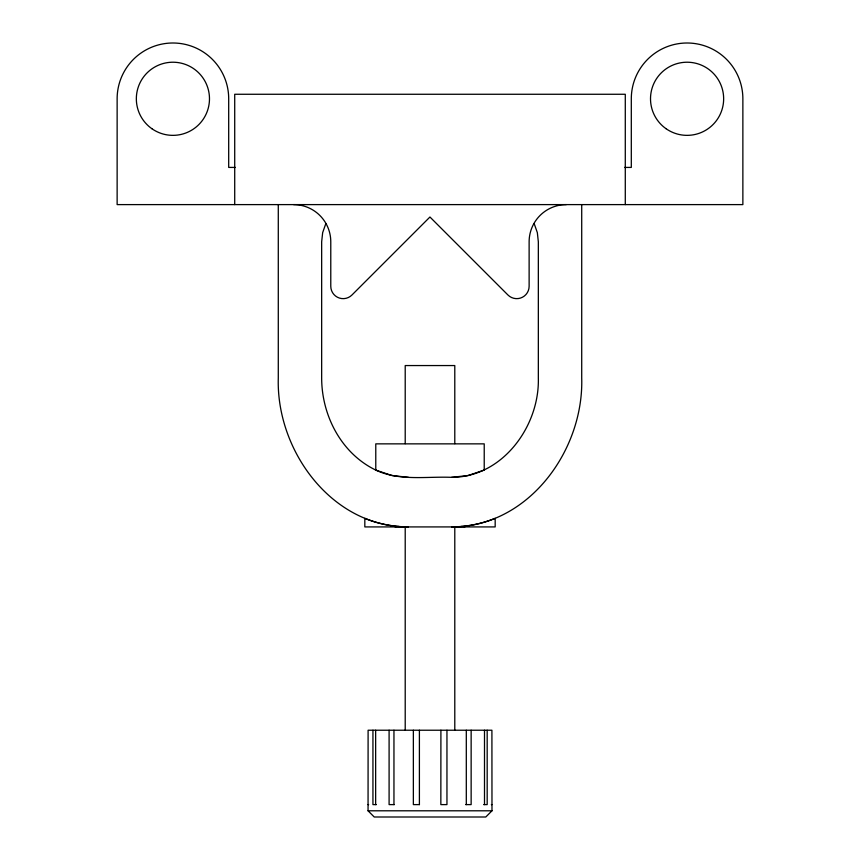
<?xml version="1.0" encoding="UTF-8"?>
<svg xmlns="http://www.w3.org/2000/svg" width="860" height="860" viewBox="0 0 860 860"><rect width="100%" height="100%" fill="white"/><g stroke="black" fill="none" stroke-linecap="round" stroke-linejoin="round"><path stroke-width="1.29" d="M325.822 223.611L322.661 232.662L321.661 241.8L321.661 378.163C321.737 414.445 340.205 451.328 372.907 468.635C397.051 481.686 425.442 476.289 451.575 477.332L467.98 475.548L483.954 470.173M491.985 810.797L485.782 817L374.24 817L368.058 810.797L368.101 730.226L491.909 730.226L491.985 810.797L368.058 810.797M581.715 204.605L581.715 378.163C583.832 450.554 528.19 527.191 451.575 526.922C466.486 526.814 481.385 523.976 495.177 518.322L495.177 526.922L364.823 526.922L364.823 518.322C378.615 523.976 393.514 526.814 408.425 526.922C331.81 527.191 276.167 450.554 278.285 378.163L278.285 204.605M395.052 526.922L398.675 526.503M451.575 477.332C502.347 477.429 539.586 426.302 538.338 378.163L538.338 241.8L537.339 232.662L534.178 223.611M235.403 167.421L228.696 167.421L228.696 98.782A55.782 55.782 0 0 0 172.914 43A55.782 55.782 0 0 0 117.132 98.782L117.132 204.605L742.868 204.605L742.868 98.782A55.782 55.782 0 0 0 687.086 43A55.782 55.782 0 0 0 631.304 98.782L631.304 167.421L624.596 167.421M368.015 804.605L368.628 804.605M376.4 804.605L372.939 804.605L372.939 730.226M394.353 804.605L389.096 804.605L389.096 730.226M419.465 804.605L413.359 804.605L413.359 730.226M465.668 804.605L471.14 804.605L471.14 730.226M483.653 804.605L487.179 804.605L487.179 730.226M491.372 804.605L491.985 804.605M408.425 477.332L392.02 475.548L376.046 470.173M461.325 526.503L464.948 526.922M625.284 204.605L625.284 94.267L234.715 94.267L234.715 204.605M484.502 730.226L484.502 804.605M484.223 470.044L484.223 443.857L375.777 443.857L375.777 470.044M466.303 730.226L466.303 804.605M454.789 443.674L454.789 365.554L405.21 365.554L405.21 443.674M454.789 526.922L454.789 730.226M446.953 730.226L446.953 804.605L440.847 804.605L440.911 730.226M419.4 730.226L419.4 804.605M405.21 526.922L405.21 730.226M393.955 730.226L393.955 804.605M375.648 730.226L375.648 804.605M566.31 204.605A37.195 37.195 0 0 0 529.126 241.8L529.126 286.251A12.395 12.395 0 0 1 507.959 295.012L429.946 217.01L351.944 295.012A12.395 12.395 0 0 1 330.777 286.251L330.777 241.8A37.184 37.184 0 0 0 293.593 204.605M151.854 128.688A36.572 36.572 0 0 0 209.335 102.071A36.572 36.572 0 0 0 157.552 65.597A36.572 36.572 0 0 0 151.854 128.688M666.027 128.688A36.572 36.572 0 0 0 723.507 102.071A36.572 36.572 0 0 0 671.725 65.597A36.572 36.572 0 0 0 666.027 128.688"/></g></svg>
